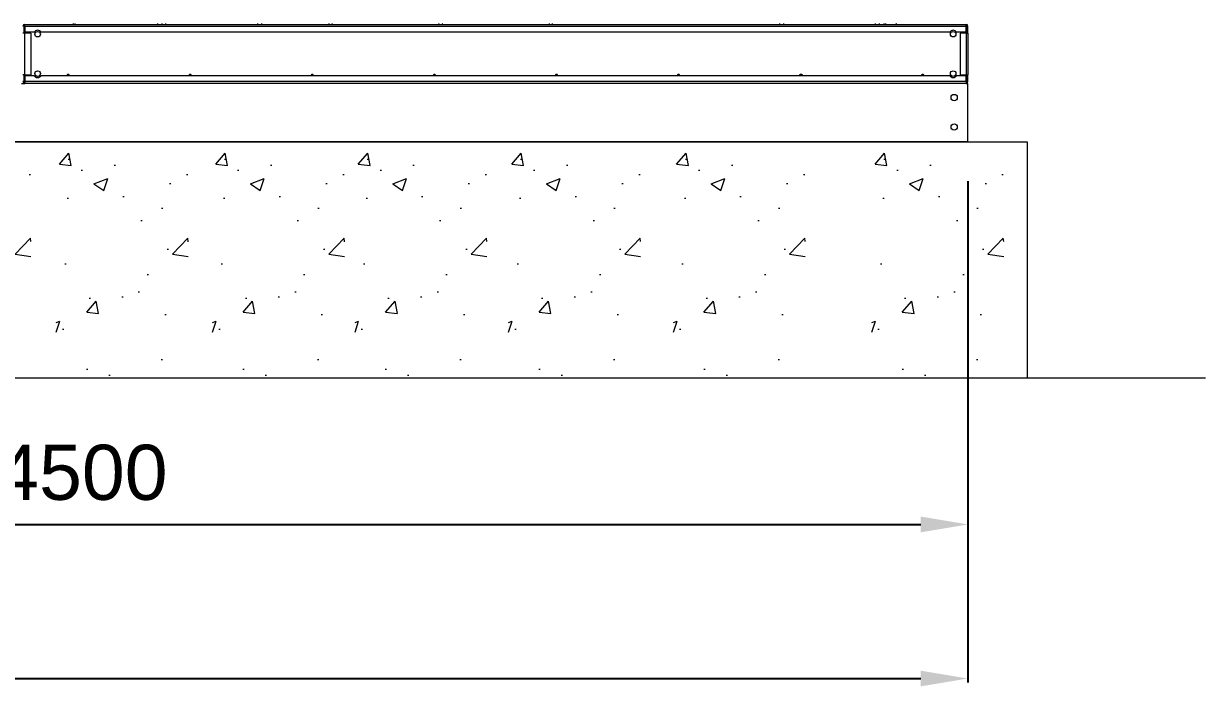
# Model space of a CAD drawing. Header units: millimetres. Extents: x -17070 to 51815, y -291348 to 34245.
# Drawn here: x 35103 to 38104, y 19500 to 21185 of the extents above; entities that cross this region are included whole.
import ezdxf

# ---------------------------------------------------------------- set-up
doc = ezdxf.new("R2010")
doc.units = ezdxf.units.MM
doc.layers.add('냉각탑_기초', color=23, linetype='Continuous')
doc.styles.get("Standard").update_dxf_attribs({"font": 'arial.ttf'})
doc.dimstyles.new('1.40', dxfattribs={"dimscale": 20, "dimtxt": 1.5, "dimasz": 1, "dimexe": 0.5, "dimexo": 0.5, "dimgap": 0.5, "dimtad": 1, "dimdec": 0, "dimzin": 0, "dimdsep": 46, "dimtxsty": 'Standard', "dimcen": 0, "dimclrd": 2, "dimclre": 2, "dimclrt": 3, "dimadec": 0, "dimazin": 0, "dimtfac": 1, "dimtdec": 0, "dimtmove": 0, "dimatfit": 0, "dimfxl": 1, "dimtolj": 1, "dimtzin": 0, "dimlwd": -1, "dimlwe": -1, "dimarcsym": 0})

# ---------------------------------------------------------------- blocks, each defined once
blk = doc.blocks.new('*D275')
at = {"color": 2, "transparency": 16777216}
for p, q in [((33001.2, 20936.1), (33001.2, 19901.8)), ((37501.2, 20784.2), (37501.2, 19901.8)), ((33121.2, 19911.8), (37381.2, 19911.8))]:
    blk.add_line(p, q, dxfattribs=at)
for points in [[(33121.2, 19931.8), (33121.2, 19891.8), (33001.2, 19911.8)], [(37381.2, 19931.8), (37381.2, 19891.8), (37501.2, 19911.8)]]:
    blk.add_solid(points, dxfattribs=at)
at = {"layer": 'Defpoints', "color": 0, "transparency": 16777216}
for p in [(33001.2, 21036.1), (37501.2, 20884.2), (37501.2, 19911.8)]:
    blk.add_point(p, dxfattribs=at)
at = {"color": 3, "lineweight": 5, "transparency": 16777216, "insert": (35251.2, 20043.3), "char_height": 140, "attachment_point": 5}
blk.add_mtext('\\A1;4500', dxfattribs=at)
blk = doc.blocks.new('*D278')
at = {"color": 2, "transparency": 16777216}
for p, q in [((32001.2, 20784.2), (32001.2, 19510.2)), ((37501.2, 20784.2), (37501.2, 19510.2)), ((32121.2, 19520.2), (37381.2, 19520.2))]:
    blk.add_line(p, q, dxfattribs=at)
for points in [[(32121.2, 19540.2), (32121.2, 19500.2), (32001.2, 19520.2)], [(37381.2, 19540.2), (37381.2, 19500.2), (37501.2, 19520.2)]]:
    blk.add_solid(points, dxfattribs=at)
at = {"layer": 'Defpoints', "color": 0, "transparency": 16777216}
for p in [(32001.2, 20884.2), (37501.2, 20884.2), (37501.2, 19520.2)]:
    blk.add_point(p, dxfattribs=at)
at = {"color": 3, "lineweight": 5, "transparency": 16777216, "insert": (34751.2, 19651.7), "char_height": 140, "attachment_point": 5}
blk.add_mtext('\\A1;5500', dxfattribs=at)
blk = doc.blocks.new('1')
at = {"color": 7, "lineweight": 20, "ltscale": 0.001778}
for p, q in [((35104.4, 21177.9), (35101.2, 21177.9)), ((37501.2, 21177.9), (37498, 21177.9)), ((35104.4, 21037.3), (35101.2, 21037.3)), ((37501.2, 21037.3), (37498, 21037.3))]:
    blk.add_line(p, q, dxfattribs=at)
at = {"color": 7, "lineweight": 20, "ltscale": 0.002611}
for p, q in [((35105.9, 21160.6), (35101.2, 21160.6)), ((35105.9, 21177.9), (35105.9, 21182.6)), ((37496.5, 21177.9), (37496.5, 21182.6)), ((37496.5, 21160.6), (37501.2, 21160.6)), ((35105.9, 21054.6), (35101.2, 21054.6)), ((35105.9, 21037.3), (35105.9, 21032.6)), ((37496.5, 21054.6), (37501.2, 21054.6)), ((37496.5, 21037.3), (37496.5, 21032.6))]:
    blk.add_line(p, q, dxfattribs=at)
at = {"color": 7, "lineweight": 20, "ltscale": 0.000833333}
for p, q in [((35105.9, 21177.9), (35104.4, 21177.9)), ((37496.5, 21177.9), (37498, 21177.9)), ((35105.9, 21037.3), (35104.4, 21037.3)), ((37496.5, 21037.3), (37498, 21037.3))]:
    blk.add_line(p, q, dxfattribs=at)
at = {"color": 7, "lineweight": 20, "ltscale": 0.009611}
for p, q in [((35104.4, 21160.6), (35104.4, 21177.9)), ((37496.5, 21160.6), (37496.5, 21177.9)), ((37498, 21177.9), (37498, 21160.6)), ((37501.2, 21160.6), (37501.2, 21177.9)), ((35104.4, 21037.3), (35104.4, 21054.6)), ((37496.5, 21037.3), (37496.5, 21054.6)), ((37498, 21054.6), (37498, 21037.3)), ((37501.2, 21037.3), (37501.2, 21054.6))]:
    blk.add_line(p, q, dxfattribs=at)
at = {"color": 7, "lineweight": 20}
for p, q in [((35105.9, 21182.6), (37496.5, 21182.6)), ((35105.9, 21177.9), (37496.5, 21177.9)), ((37455, 21162.6), (35147.4, 21162.6)), ((37496.5, 21037.3), (35105.9, 21037.3)), ((35147.4, 21052.6), (37455, 21052.6)), ((37496.5, 21032.6), (35105.9, 21032.6))]:
    blk.add_line(p, q, dxfattribs=at)
at = {"color": 7, "lineweight": 20, "ltscale": 0.0085}
for p, q in [((35105.9, 21177.9), (35105.9, 21162.6)), ((35121.2, 21160.6), (35105.9, 21160.6)), ((37496.5, 21160.6), (37481.2, 21160.6)), ((37496.5, 21162.6), (37496.5, 21177.9)), ((35105.9, 21054.6), (35121.2, 21054.6)), ((35105.9, 21052.6), (35105.9, 21037.3)), ((37481.2, 21054.6), (37496.5, 21054.6)), ((37496.5, 21037.3), (37496.5, 21052.6))]:
    blk.add_line(p, q, dxfattribs=at)
at = {"color": 7, "lineweight": 20, "ltscale": 0.001111}
for p, q in [((35105.9, 21162.6), (35105.9, 21160.6)), ((35228.7, 21184.6), (35228.7, 21182.6)), ((35233.4, 21184.6), (35233.4, 21182.6)), ((35443.4, 21184.6), (35443.4, 21182.6)), ((35454.7, 21182.6), (35454.7, 21184.6)), ((35464.7, 21182.6), (35464.7, 21184.6)), ((35697.7, 21182.6), (35697.7, 21184.6)), ((35707.7, 21182.6), (35707.7, 21184.6)), ((37023.7, 21182.6), (37023.7, 21184.6)), ((37033.7, 21182.6), (37033.7, 21184.6)), ((37266.7, 21182.6), (37266.7, 21184.6)), ((37276.7, 21182.6), (37276.7, 21184.6)), ((37288, 21182.6), (37288, 21184.6)), ((37292.7, 21182.6), (37292.7, 21184.6)), ((35105.9, 21054.6), (35105.9, 21052.6))]:
    blk.add_line(p, q, dxfattribs=at)
at = {"color": 7, "lineweight": 20, "ltscale": 0.013411}
for p, q in [((35130, 21162.6), (35105.9, 21162.6)), ((37496.5, 21162.6), (37472.4, 21162.6)), ((35105.9, 21052.6), (35130, 21052.6)), ((37472.4, 21052.6), (37496.5, 21052.6))]:
    blk.add_line(p, q, dxfattribs=at)
at = {"color": 7, "lineweight": 20, "ltscale": 0.058889}
for p, q in [((35105.9, 21054.6), (35105.9, 21160.6)), ((35121.2, 21160.6), (35121.2, 21054.6)), ((37481.2, 21160.6), (37481.2, 21054.6)), ((37496.5, 21160.6), (37496.5, 21054.6)), ((37501.2, 21160.6), (37501.2, 21054.6))]:
    blk.add_line(p, q, dxfattribs=at)
at = {"color": 7, "lineweight": 20, "ltscale": 0.002427}
blk.add_line((37316.4, 21182.6), (37320.3, 21184.6), dxfattribs=at)
at = {"color": 0, "lineweight": 20}
for p, q in [((35097.7, 21032.6), (35105.9, 21032.6)), ((37496.5, 21032.6), (37501.2, 21032.6)), ((37501.2, 20884.2), (37501.2, 21032.6)), ((37501.2, 20884.2), (32001.2, 20884.2))]:
    blk.add_line(p, q, dxfattribs=at)
at = {"color": 7, "lineweight": 20}
for centre in [(35138.7, 21157.6), (37463.7, 21157.6), (35138.7, 21057.6), (37463.7, 21057.6)]:
    blk.add_circle(centre, 7, dxfattribs=at)
at = {"lineweight": 20}
for centre in [(37466.2, 20996.7), (37466.2, 20921.7)]:
    blk.add_circle(centre, 8, dxfattribs=at)
at = {"color": 7, "lineweight": 20}
for centre, radius, start, end in [((35105.9, 21177.9), 4.7, 90, 180), ((35105.9, 21177.9), 1.5, 90, 180), ((35138.7, 21157.6), 10, 29.9997, 150.0003), ((35171.5, 21177.9), 4.7, 89.7204, 90), ((35882.2, 21182.5), 4.5, 152.1892, 178.7331), ((35882.2, 21182.5), 4.5, 1.2712, 27.8108), ((36162.2, 21182.5), 4.5, 152.1892, 178.7331), ((36162.2, 21182.5), 4.5, 1.2712, 27.8108), ((36442.2, 21182.5), 4.5, 152.1892, 178.7331), ((36442.2, 21182.5), 4.5, 1.2712, 27.8108), ((37430.9, 21177.9), 4.7, 90, 90.2796), ((37463.7, 21157.6), 10, 29.9997, 150.0003), ((37496.5, 21177.9), 4.7, 0, 90), ((37496.5, 21177.9), 1.5, 0, 90), ((35105.9, 21037.3), 4.7, 180, 270), ((35105.9, 21037.3), 1.5, 180, 270), ((35138.7, 21057.6), 10, 210.0003, 329.9997), ((35216.2, 21052.6), 3, 359.999, 180.001), ((35526.2, 21052.6), 3, 359.999, 180.001), ((35836.2, 21052.6), 3, 359.999, 180.001), ((36146.2, 21052.6), 3, 359.999, 180.001), ((36456.2, 21052.6), 3, 359.999, 180.001), ((36766.2, 21052.6), 3, 359.999, 180.001), ((37076.2, 21052.6), 3, 359.999, 180.001), ((37078.2, 21052.6), 3, 359.999, 180.001), ((37386.2, 21052.6), 3, 359.999, 180.001), ((37463.7, 21057.6), 10, 210.0003, 329.9997), ((37496.5, 21037.3), 4.7, 270, 0), ((37496.5, 21037.3), 1.5, 270, 0)]:
    blk.add_arc(centre, radius, start, end, dxfattribs=at)

msp = doc.modelspace()

# ---------------------------------------------------------------- hatches: boundary and pattern name
at = {"layer": '냉각탑_기초', "lineweight": 20, "ltscale": 30}
h = msp.add_hatch(dxfattribs=at)
h.set_pattern_fill('AR-CONC', color=256, scale=50, style=0)
h.set_pattern_definition([(50, (20192.8, 4342.9), (358.63, -31.376), [37.5, -412.5]), (355, (20192.8, 4342.9), (-69.3757, 376.096), [30, -330]), (100.4514, (20222.7, 4340.3), (289.2547, 344.72), [31.87, -350.571]), (46.1842, (20192.8, 4442.9), (533.6205, -82.7595), [56.25, -618.75]), (96.6356, (20237.3, 4436), (467.331, 487.059), [47.805, -525.856]), (351.1842, (20192.8, 4442.9), (467.331, 487.059), [45, -495]), (21, (20242.8, 4417.9), (298.4535, -201.3094), [37.5, -412.5]), (326, (20242.8, 4417.9), (121.6577, 362.575), [30, -330]), (71.4514, (20267.7, 4401.14), (420.1113, 161.265), [31.87, -350.571]), (37.5, (20192.81, 4342.91), (6.0799, 166.4469), [0, -326, 0, -335, 0, -331.25]), (7.5, (20192.81, 4342.91), (131.5348, 197.2059), [0, -191, 0, -318.5, 0, -126.25]), (327.5, (20081.31, 4342.91), (266.9112, -11.2774), [0, -125, 0, -390, 0, -517.5]), (317.5, (20031.31, 4342.9), (291.593, 50.0525), [0, -162.5, 0, -259, 0, -367.5])])
h.paths.add_polyline_path([(35121.3, 20884.2), (34786.3, 20884.2), (34786.3, 20284.2), (35121.3, 20284.2)])
h = msp.add_hatch(dxfattribs=at)
h.set_pattern_fill('AR-CONC', color=256, scale=50, style=0)
h.set_pattern_definition([(50, (20592.44, 4342.9), (358.63, -31.376), [37.5, -412.5]), (355, (20592.44, 4342.9), (-69.3757, 376.096), [30, -330]), (100.4514, (20622.33, 4340.3), (289.2547, 344.72), [31.87, -350.571]), (46.1842, (20592.44, 4442.9), (533.6205, -82.7595), [56.25, -618.75]), (96.6356, (20636.9, 4436), (467.331, 487.059), [47.805, -525.856]), (351.1842, (20592.44, 4442.9), (467.331, 487.059), [45, -495]), (21, (20642.44, 4417.9), (298.4535, -201.3094), [37.5, -412.5]), (326, (20642.44, 4417.9), (121.6577, 362.575), [30, -330]), (71.4514, (20667.3, 4401.14), (420.1113, 161.265), [31.87, -350.571]), (37.5, (20592.44, 4342.91), (6.0799, 166.4469), [0, -326, 0, -335, 0, -331.25]), (7.5, (20592.44, 4342.91), (131.5348, 197.2059), [0, -191, 0, -318.5, 0, -126.25]), (327.5, (20480.94, 4342.91), (266.9112, -11.2774), [0, -125, 0, -390, 0, -517.5]), (317.5, (20430.94, 4342.9), (291.593, 50.0525), [0, -162.5, 0, -259, 0, -367.5])])
h.paths.add_polyline_path([(35521, 20884.2), (35186, 20884.2), (35186, 20284.2), (35521, 20284.2)])
h = msp.add_hatch(dxfattribs=at)
h.set_pattern_fill('AR-CONC', color=256, scale=50, style=0)
h.set_pattern_definition([(50, (20989.53, 4342.9), (358.63, -31.376), [37.5, -412.5]), (355, (20989.53, 4342.9), (-69.3757, 376.096), [30, -330]), (100.4514, (21019.42, 4340.3), (289.2547, 344.72), [31.87, -350.571]), (46.1842, (20989.53, 4442.9), (533.6205, -82.7595), [56.25, -618.75]), (96.6356, (21034, 4436), (467.331, 487.059), [47.805, -525.856]), (351.1842, (20989.53, 4442.9), (467.331, 487.059), [45, -495]), (21, (21039.53, 4417.9), (298.4535, -201.3094), [37.5, -412.5]), (326, (21039.53, 4417.9), (121.6577, 362.575), [30, -330]), (71.4514, (21064.4, 4401.14), (420.1113, 161.265), [31.87, -350.571]), (37.5, (20989.53, 4342.91), (6.0799, 166.4469), [0, -326, 0, -335, 0, -331.25]), (7.5, (20989.53, 4342.91), (131.5348, 197.2059), [0, -191, 0, -318.5, 0, -126.25]), (327.5, (20878.03, 4342.91), (266.9112, -11.2774), [0, -125, 0, -390, 0, -517.5]), (317.5, (20828.03, 4342.9), (291.593, 50.0525), [0, -162.5, 0, -259, 0, -367.5])])
h.paths.add_polyline_path([(35918.1, 20884.2), (35583.1, 20884.2), (35583.1, 20284.2), (35918.1, 20284.2)])
h = msp.add_hatch(dxfattribs=at)
h.set_pattern_fill('AR-CONC', color=256, scale=50, style=0)
h.set_pattern_definition([(50, (21351.17, 4342.9), (358.63, -31.376), [37.5, -412.5]), (355, (21351.17, 4342.9), (-69.3757, 376.096), [30, -330]), (100.4514, (21381.05, 4340.3), (289.2547, 344.72), [31.87, -350.571]), (46.1842, (21351.17, 4442.9), (533.6205, -82.7595), [56.25, -618.75]), (96.6356, (21395.63, 4436), (467.331, 487.059), [47.805, -525.856]), (351.1842, (21351.17, 4442.9), (467.331, 487.059), [45, -495]), (21, (21401.17, 4417.9), (298.4535, -201.3094), [37.5, -412.5]), (326, (21401.17, 4417.9), (121.6577, 362.575), [30, -330]), (71.4514, (21426.04, 4401.14), (420.1113, 161.265), [31.87, -350.571]), (37.5, (21351.17, 4342.91), (6.0799, 166.4469), [0, -326, 0, -335, 0, -331.25]), (7.5, (21351.17, 4342.91), (131.5348, 197.2059), [0, -191, 0, -318.5, 0, -126.25]), (327.5, (21239.67, 4342.91), (266.9112, -11.2774), [0, -125, 0, -390, 0, -517.5]), (317.5, (21189.67, 4342.9), (291.593, 50.0525), [0, -162.5, 0, -259, 0, -367.5])])
h.paths.add_polyline_path([(36279.7, 20884.2), (35944.7, 20884.2), (35944.7, 20284.2), (36279.7, 20284.2)])
h = msp.add_hatch(dxfattribs=at)
h.set_pattern_fill('AR-CONC', color=256, scale=50, style=0)
h.set_pattern_definition([(50, (21741.16, 4342.9), (358.63, -31.376), [37.5, -412.5]), (355, (21741.16, 4342.9), (-69.3757, 376.096), [30, -330]), (100.4514, (21771.05, 4340.3), (289.2547, 344.72), [31.87, -350.571]), (46.1842, (21741.16, 4442.9), (533.6205, -82.7595), [56.25, -618.75]), (96.6356, (21785.63, 4436), (467.331, 487.059), [47.805, -525.856]), (351.1842, (21741.16, 4442.9), (467.331, 487.059), [45, -495]), (21, (21791.16, 4417.9), (298.4535, -201.3094), [37.5, -412.5]), (326, (21791.16, 4417.9), (121.6577, 362.575), [30, -330]), (71.4514, (21816.03, 4401.14), (420.1113, 161.265), [31.87, -350.571]), (37.5, (21741.16, 4342.91), (6.0799, 166.4469), [0, -326, 0, -335, 0, -331.25]), (7.5, (21741.16, 4342.91), (131.5348, 197.2059), [0, -191, 0, -318.5, 0, -126.25]), (327.5, (21629.66, 4342.91), (266.9112, -11.2774), [0, -125, 0, -390, 0, -517.5]), (317.5, (21579.66, 4342.9), (291.593, 50.0525), [0, -162.5, 0, -259, 0, -367.5])])
h.paths.add_polyline_path([(36669.7, 20884.2), (36334.7, 20884.2), (36334.7, 20284.2), (36669.7, 20284.2)])
h = msp.add_hatch(dxfattribs=at)
h.set_pattern_fill('AR-CONC', color=256, scale=50, style=0)
h.set_pattern_definition([(50, (22159.67, 4342.9), (358.63, -31.376), [37.5, -412.5]), (355, (22159.67, 4342.9), (-69.3757, 376.096), [30, -330]), (100.4514, (22189.55, 4340.3), (289.2547, 344.72), [31.87, -350.571]), (46.1842, (22159.67, 4442.9), (533.6205, -82.7595), [56.25, -618.75]), (96.6356, (22204.14, 4436), (467.331, 487.059), [47.805, -525.856]), (351.1842, (22159.67, 4442.9), (467.331, 487.059), [45, -495]), (21, (22209.67, 4417.9), (298.4535, -201.3094), [37.5, -412.5]), (326, (22209.67, 4417.9), (121.6577, 362.575), [30, -330]), (71.4514, (22234.54, 4401.14), (420.1113, 161.265), [31.87, -350.571]), (37.5, (22159.67, 4342.91), (6.0799, 166.4469), [0, -326, 0, -335, 0, -331.25]), (7.5, (22159.67, 4342.91), (131.5348, 197.2059), [0, -191, 0, -318.5, 0, -126.25]), (327.5, (22048.17, 4342.91), (266.9112, -11.2774), [0, -125, 0, -390, 0, -517.5]), (317.5, (21998.17, 4342.9), (291.593, 50.0525), [0, -162.5, 0, -259, 0, -367.5])])
h.paths.add_polyline_path([(37088.2, 20884.2), (36753.2, 20884.2), (36753.2, 20284.2), (37088.2, 20284.2)])
h = msp.add_hatch(dxfattribs=at)
h.set_pattern_fill('AR-CONC', color=256, scale=50, style=0)
h.set_pattern_definition([(50, (22663.42, 4342.9), (358.63, -31.376), [37.5, -412.5]), (355, (22663.42, 4342.9), (-69.3757, 376.096), [30, -330]), (100.4514, (22693.3, 4340.3), (289.2547, 344.72), [31.87, -350.571]), (46.1842, (22663.42, 4442.9), (533.6205, -82.7595), [56.25, -618.75]), (96.6356, (22707.9, 4436), (467.331, 487.059), [47.805, -525.856]), (351.1842, (22663.4, 4442.9), (467.331, 487.059), [45, -495]), (21, (22713.42, 4417.9), (298.4535, -201.3094), [37.5, -412.5]), (326, (22713.42, 4417.9), (121.6577, 362.575), [30, -330]), (71.4514, (22738.3, 4401.14), (420.1113, 161.265), [31.87, -350.571]), (37.5, (22663.42, 4342.91), (6.0799, 166.4469), [0, -326, 0, -335, 0, -331.25]), (7.5, (22663.42, 4342.91), (131.5348, 197.2059), [0, -191, 0, -318.5, 0, -126.25]), (327.5, (22551.92, 4342.91), (266.9112, -11.2774), [0, -125, 0, -390, 0, -517.5]), (317.5, (22501.92, 4342.9), (291.593, 50.0525), [0, -162.5, 0, -259, 0, -367.5])])
h.paths.add_polyline_path([(37591.9, 20884.2), (37256.9, 20884.2), (37256.9, 20284.2), (37591.9, 20284.2)])

# ---------------------------------------------------------------- linework, layer by layer
for p, q in [((31851.2, 20884.2), (37651.2, 20884.2)), ((37651.2, 20884.2), (37651.2, 20284.2)), ((31643.2, 20284.2), (38104.1, 20284.2))]:
    msp.add_line(p, q, dxfattribs=at)

# ---------------------------------------------------------------- block references
msp.add_blockref('1', (0, 0))

# ---------------------------------------------------------------- dimensions: what is measured, and where the dimension line sits
at = {"lineweight": 5}
for base, p1, picture, middle in [((37501.2, 19911.8), (33001.2, 21036.1), '*D275', (35251.2, 20043.3)), ((37501.2, 19520.2), (32001.2, 20884.2), '*D278', (34751.2, 19651.7))]:
    dim = msp.add_linear_dim(base=base, p1=p1, p2=(37501.2, 20884.2), dimstyle='1.40', override={"dimtxt": 7, "dimasz": 6, "dimexo": 5, "dimgap": 3}, dxfattribs=at)
    dim.commit()
    dim.dimension.update_dxf_attribs({"geometry": picture, "text_midpoint": middle})

doc.saveas('drawing.dxf')
